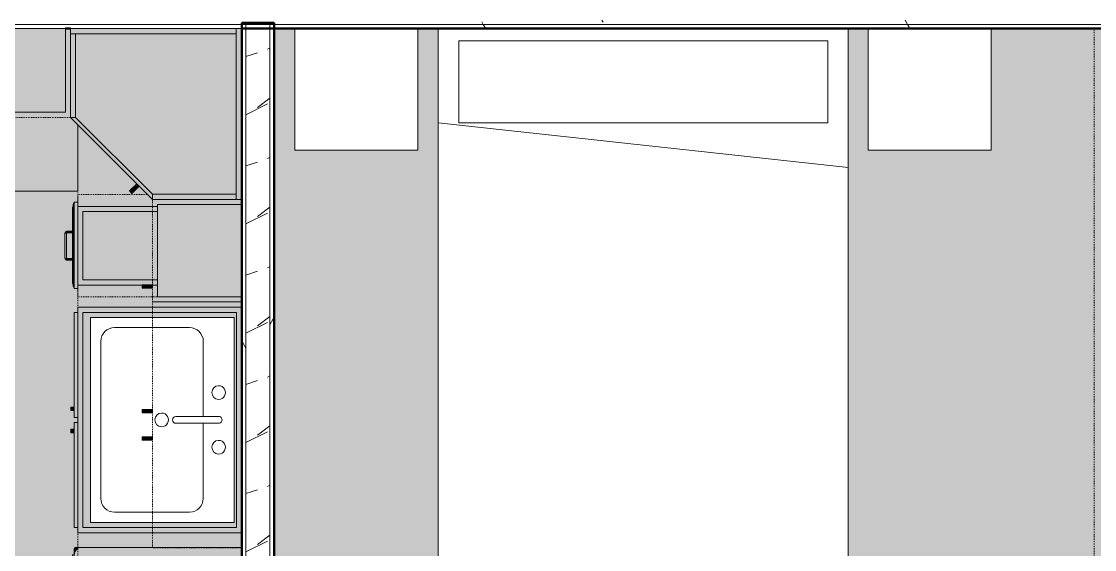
# Model space of a CAD drawing. Header units: inches. Extents: x -4218 to -1814, y 9706 to 12426.
# Drawn here: x -3713.7 to -3556.7, y 10470.9 to 10548.2 of the extents above; entities that cross this region are included whole.
import ezdxf

# ---------------------------------------------------------------- set-up
doc = ezdxf.new("R2010")
doc.units = ezdxf.units.IN
doc.header["$MEASUREMENT"] = 0
doc.linetypes.add('Dash', pattern=[0.25, 0.125, -0.125])
for name, color, linetype, lineweight in [('0-1', 7, 'Continuous', 5), ('0-2', 10, 'Continuous', 13), ('A-AREA-PATT-3', 7, 'Continuous', 9), ('A-WALL', 113, 'Continuous', 13), ('A-WALL-2', 250, 'Continuous', 50), ('A-WALL-3', 10, 'Continuous', 13), ('A-WALL-PATT-1', 7, 'Continuous', 9), ('A-WALL-PATT-2', 55, 'Continuous', 9), ('A-WALL-PATT-6', 111, 'Continuous', 9), ('I-FURN-1', 7, 'Continuous', 9), ('I-FURN-HDLN-1', 7, 'Dash', 9), ('I-WALL-3', 2, 'Continuous', 50), ('P-SANR-FIXT-2', 7, 'Continuous', 9), ('Q-CASE', 31, 'Continuous', 9), ('Q-CASE-1', 9, 'Continuous', 9), ('Q-CASE-3', 7, 'Continuous', 9), ('Q-CASE-4', 7, 'Dash', 9), ('Q-CASE-HDLN-1', 7, 'Dash', 9), ('Q-CASE-HDLN-2', 31, 'Continuous', 9), ('Q-SPCQ-1', 7, 'Continuous', 9), ('Q-SPCQ-2', 55, 'Continuous', 9)]:
    doc.layers.add(name, color=color, linetype=linetype, lineweight=lineweight)
pattern_1 = [(0, (0, 0), (30.72, 7.68), [1.267, -21.773, 1.267, -21.773, -122.88]), (0, (0, 0), (30.72, 7.68), [-46.08, 1.267, -44.813, 1.267, -21.773, -53.76]), (0, (0, 0), (30.72, 7.68), [-115.2, 1.267, -14.093, 1.267, -37.133]), (120, (11.52, 3.84), (-22.011075, 22.7643004), [1.267, -21.773, 1.267, -21.773, -122.88]), (120, (11.52, 3.84), (-22.011075, 22.7643004), [-46.08, 1.267, -44.813, 1.267, -21.773, -53.76]), (120, (11.52, 3.84), (-22.011075, 22.7643004), [-115.2, 1.267, -14.093, 1.267, -37.133]), (240, (15.36, 19.2), (-8.708925, -30.4443004), [1.267, -21.773, 1.267, -21.773, -122.88]), (240, (15.36, 19.2), (-8.708925, -30.4443004), [-46.08, 1.267, -44.813, 1.267, -21.773, -53.76]), (240, (15.36, 19.2), (-8.708925, -30.4443004), [-115.2, 1.267, -14.093, 1.267, -37.133])]

# ---------------------------------------------------------------- blocks, each defined once
blk = doc.blocks.new('OD_CW_Countertop - OD_CW_Countertop-2394213-FLOOR PLAN - 2ND FLOOR')
at = {"layer": 'Q-CASE-HDLN-1'}
for p, q in [((0.74, 0), (99.78, 0)), ((0.74, -24), (0.74, -22))]:
    blk.add_line(p, q, dxfattribs=at)
blk = doc.blocks.new('Sink Kitchen-Single - 30_ x 21_-1372827-FLOOR PLAN - 2ND FLOOR')
at = {"layer": 'P-SANR-FIXT-2'}
for p, q in [((-14.38, 10.41), (15.62, 10.41)), ((-14.38, -10.59), (-14.38, 10.41)), ((15.62, 10.41), (15.62, -10.59)), ((-10.88, 8.91), (12.12, 8.91)), ((-12.88, -4.09), (-12.88, 6.91)), ((14.12, 6.91), (14.12, -4.09)), ((0.12, -8.34), (0.12, -2.09)), ((1.12, -8.34), (1.12, -2.09)), ((0.12, -6.09), (-10.88, -6.09)), ((12.12, -6.09), (1.12, -6.09)), ((15.62, -10.59), (-14.38, -10.59))]:
    blk.add_line(p, q, dxfattribs=at)
for centre, radius, start, end in [((-10.88, 6.91), 2, 90, 180), ((12.12, 6.91), 2, 360, 90), ((0.62, 0), 1, 360, 180), ((0.62, 0), 1, 180, 0), ((0.62, -2.09), 0.5, 360, 180), ((-10.88, -4.09), 2, 180, 270), ((12.12, -4.09), 2, 270, 0), ((-3.38, -8.34), 1, 360, 180), ((4.62, -8.34), 1, 0, 180), ((-3.38, -8.34), 1, 180, 0), ((0.62, -8.34), 0.5, 180, 0), ((4.62, -8.34), 1, 180, 0)]:
    blk.add_arc(centre, radius, start, end, dxfattribs=at)
blk = doc.blocks.new('Dishwasher_15404 - 34_ counter-V100-FLOOR PLAN - 2ND FLOOR')
at = {"layer": 'Q-SPCQ-2'}
h = blk.add_hatch(color=256, dxfattribs=at)
h.paths.add_polyline_path([(15.44, 0), (14.69, 0), (14.69, -4.68), (2.44, -4.68), (2.44, 0), (2.38, 0), (2.38, -24), (26.08, -23.96), (26.34, -23.86), (26.56, -23.69), (26.73, -23.46), (26.86, -23.07), (26.87, -22.91), (26.87, -0.15), (26.68, 0), (16.44, 0)], flags=0)
h.paths.add_polyline_path([(16.94, -2.95), (16.94, -3.43), (15.44, -3.43), (15.44, -2.95), (16.44, -2.95)], flags=0)
h.paths.add_polyline_path([(14.69, -6.18), (14.69, -22.68), (2.44, -22.68), (2.44, -6.18), (6.65, -6.18)], flags=0)
h.paths.add_polyline_path([(16.94, -7.43), (16.94, -7.92), (15.44, -7.92), (15.44, -7.43), (16.44, -7.43)], flags=0)
for points in [[(26.87, -1.09), (26.87, -22.91), (27.12, -22.91), (27.12, -1.09)], [(27.12, -4.82), (27.12, -5.81), (27.37, -5.81), (27.37, -4.82)], [(27.12, -5.81), (27.12, -6.79), (27.37, -6.76), (27.37, -5.81)], [(27.12, -16.15), (27.12, -16.74), (27.37, -16.74), (27.37, -16.15)], [(27.12, -17.33), (27.12, -17.92), (27.37, -17.92), (27.37, -17.33)], [(27.12, -18.51), (27.12, -19.1), (27.37, -19.1), (27.37, -18.51)], [(27.12, -19.69), (27.12, -20.28), (27.37, -20.28), (27.37, -19.69)], [(26.87, -22.93), (26.84, -23.21), (26.68, -23.53), (26.56, -23.69), (26.3, -23.87), (26.08, -23.96), (25.8, -24), (26.68, -24), (26.82, -23.94), (26.87, -23.71), (26.87, -23.07)]]:
    blk.add_hatch(color=256, dxfattribs=at).paths.add_polyline_path(points, flags=0)
at = {"layer": 'Q-SPCQ-1'}
for p, q in [((2.44, 0), (2.38, 0)), ((26.68, 0), (14.69, 0)), ((26.87, -22.93), (26.87, -0.2)), ((27.12, -1.09), (26.87, -1.09)), ((27.12, -1.09), (27.12, -22.91)), ((27.37, -4.82), (27.12, -4.82)), ((27.37, -4.82), (27.37, -5.81)), ((27.37, -5.81), (27.37, -6.79)), ((27.12, -6.79), (27.37, -6.79)), ((27.37, -16.15), (27.12, -16.15)), ((27.12, -16.74), (27.37, -16.74)), ((27.37, -16.15), (27.37, -16.74)), ((27.37, -17.33), (27.12, -17.33)), ((27.12, -17.92), (27.37, -17.92)), ((27.37, -18.51), (27.12, -18.51)), ((27.37, -17.33), (27.37, -17.92)), ((27.37, -18.51), (27.37, -19.1)), ((27.12, -19.1), (27.37, -19.1)), ((27.37, -19.69), (27.12, -19.69)), ((27.12, -20.28), (27.37, -20.28)), ((27.37, -19.69), (27.37, -20.28)), ((27.12, -22.91), (26.87, -22.91)), ((26.87, -23.8), (26.87, -22.93)), ((2.38, -24), (25.8, -24)), ((25.8, -24), (26.68, -24))]:
    blk.add_line(p, q, dxfattribs=at)
for centre, radius, start, end in [((26.68, -0.2), 0.197, 360, 90), ((26.68, -0.2), 0.197, 15, 90), ((25.8, -22.93), 1.07, 270, 0), ((26.68, -23.8), 0.197, 270, 0)]:
    blk.add_arc(centre, radius, start, end, dxfattribs=at)
blk = doc.blocks.new('OD_CW_Countertop - OD_CW_Countertop-2394246-FLOOR PLAN - 2ND FLOOR')
at = {"layer": 'Q-CASE-HDLN-1'}
for p, q in [((0.74, -9.71), (0.74, 0)), ((0.74, 0), (19.24, 0)), ((49.24, 0), (110.41, 0))]:
    blk.add_line(p, q, dxfattribs=at)
blk = doc.blocks.new('Bed-Standard - Queen 60_ x 79_-V104-FLOOR PLAN - 2ND FLOOR')
at = {"layer": 'I-FURN-1'}
for p, q in [((-19.31, 41.3), (40.69, 41.3)), ((-19.31, -37.48), (-19.31, 41.3)), ((40.69, 41.3), (40.69, -37.48)), ((40.69, -23.7), (-19.31, -17.13)), ((-16.31, -23.7), (37.69, -23.7)), ((-16.31, -35.7), (-16.31, -23.7)), ((37.69, -35.7), (37.69, -23.7)), ((-16.31, -35.7), (37.69, -35.7))]:
    blk.add_line(p, q, dxfattribs=at)
at = {"layer": 'I-FURN-HDLN-1'}
for p, q in [((-55.31, 77.3), (64.69, 77.3)), ((-55.31, -37.48), (-55.31, 77.3))]:
    blk.add_line(p, q, dxfattribs=at)
blk = doc.blocks.new('Table-Night Stand - 18_ x 18_ x 24_-V105-FLOOR PLAN - 2ND FLOOR')
at = {"layer": 'I-FURN-1'}
for p, q in [((0.15, 0), (18.15, 0)), ((0.15, -17.78), (0.15, 0)), ((18.15, 0), (18.15, -17.78))]:
    blk.add_line(p, q, dxfattribs=at)
blk = doc.blocks.new('Base_Unit_4_drawer_12137 - 15_-2364154-FLOOR PLAN - 2ND FLOOR')
at = {"layer": 'Q-CASE'}
for points in [[(6.49, -23.25), (6.47, -12.31), (5.74, -12.31), (5.74, -23.25), (-4.26, -23.25), (-4.26, -12.31), (-5.01, -12.31), (-5.01, -24), (6.49, -24)], [(5.74, -21), (5.74, -12.31), (-4.26, -12.31), (-4.26, -23.25), (5.74, -23.25)], [(6.99, -24.54), (6.99, -24), (-5.64, -24.04), (-5.64, -24.54), (6.51, -24.54)], [(6.99, -24.54), (-5.53, -24.56), (-5.34, -24.59), (6.88, -24.56)], [(6.77, -24.59), (-5.42, -24.59), (-5.26, -24.67), (-4.44, -24.67), (6.69, -24.64)], [(6.51, -24.67), (-4.97, -24.7), (-4.89, -24.75), (6.24, -24.75), (6.42, -24.68), (6.51, -24.67)], [(-1.14, -25.5), (-1.17, -24.75), (-1.38, -24.75), (-1.35, -25.5), (-1.15, -25.5)], [(2.86, -25.17), (2.83, -24.75), (2.62, -24.75), (2.65, -25.5), (2.86, -25.5)], [(-1.01, -25.78), (-1.05, -25.69), (-1.32, -25.5), (-1.26, -25.77), (-1.01, -25.81)], [(2.49, -25.63), (2.49, -25.63), (-1.01, -25.66), (-1.01, -25.88), (2.49, -25.84), (2.49, -25.64)], [(2.8, -25.5), (2.68, -25.53), (2.49, -25.81), (2.76, -25.75), (2.78, -25.64)]]:
    blk.add_hatch(color=256, dxfattribs=at).paths.add_polyline_path(points, flags=0)
at = {"layer": 'Q-CASE-HDLN-1'}
for p, q in [((-6.76, -0.06), (-6.76, 0)), ((8.24, -24), (8.24, 0)), ((-6.76, -24), (-6.76, -13.79)), ((8.24, -24), (-6.76, -24))]:
    blk.add_line(p, q, dxfattribs=at)
at = {"layer": 'Q-CASE-HDLN-2'}
for p, q in [((-5.01, -12.31), (-5.01, -24)), ((-4.26, -23.25), (-4.26, -12.31)), ((5.74, -12.31), (5.74, -23.25)), ((6.49, -13.06), (6.49, -12.31)), ((6.49, -24), (6.49, -14.56)), ((5.74, -23.25), (-4.26, -23.25)), ((-5.64, -24), (6.99, -24)), ((-5.64, -24), (-5.64, -24.54)), ((-5.64, -24.54), (6.99, -24.54)), ((6.77, -24.59), (-5.42, -24.59)), ((-5.19, -24.67), (6.54, -24.67)), ((-1.38, -24.75), (-4.89, -24.75)), ((-1.39, -24.75), (-1.39, -25.5)), ((-1.39, -24.75), (-1.39, -25.5)), ((-1.39, -24.75), (-1.39, -25.5)), ((-1.39, -24.75), (-1.39, -25.5)), ((-1.39, -24.75), (-1.14, -24.75)), ((-1.38, -24.75), (-1.39, -24.75)), ((-1.14, -25.5), (-1.14, -24.75)), ((-1.14, -25.5), (-1.14, -24.75)), ((-1.14, -25.5), (-1.14, -24.75)), ((-1.14, -25.5), (-1.14, -24.75)), ((-1.14, -24.75), (-1.14, -24.75)), ((2.62, -24.75), (-1.14, -24.75)), ((2.61, -24.75), (2.61, -25.5)), ((2.61, -24.75), (2.61, -25.5)), ((2.61, -24.75), (2.61, -25.5)), ((2.61, -24.75), (2.61, -25.5)), ((2.62, -24.75), (2.61, -24.75)), ((2.61, -24.75), (2.86, -24.75)), ((2.86, -25.5), (2.86, -24.75)), ((2.86, -25.5), (2.86, -24.75)), ((2.86, -25.5), (2.86, -24.75)), ((2.86, -25.5), (2.86, -24.75)), ((2.86, -24.75), (2.86, -24.75)), ((6.24, -24.75), (2.86, -24.75)), ((6.99, -24), (6.99, -24.54)), ((2.49, -25.63), (-1.01, -25.63)), ((-1.01, -25.88), (2.49, -25.88))]:
    blk.add_line(p, q, dxfattribs=at)
at = {"layer": 'Q-CASE-HDLN-2', "flags": 128}
for points in [[(-1.39, -25.5), (-1.39, -25.51), (-1.39, -25.53), (-1.38, -25.54), (-1.38, -25.56), (-1.38, -25.57), (-1.38, -25.59), (-1.37, -25.6), (-1.37, -25.62), (-1.36, -25.63), (-1.36, -25.65), (-1.35, -25.66), (-1.34, -25.67), (-1.34, -25.69), (-1.33, -25.7), (-1.32, -25.71), (-1.31, -25.72), (-1.3, -25.74), (-1.29, -25.75), (-1.28, -25.76)], [(-1.39, -25.5), (-1.39, -25.51), (-1.39, -25.53), (-1.38, -25.54), (-1.38, -25.56), (-1.38, -25.57), (-1.38, -25.59), (-1.37, -25.6), (-1.37, -25.62), (-1.36, -25.63), (-1.36, -25.65), (-1.35, -25.66), (-1.34, -25.67), (-1.34, -25.69), (-1.33, -25.7), (-1.32, -25.71), (-1.31, -25.72), (-1.3, -25.74), (-1.29, -25.75), (-1.28, -25.76)], [(-1.39, -25.5), (-1.39, -25.51), (-1.39, -25.53), (-1.38, -25.54), (-1.38, -25.56), (-1.38, -25.57), (-1.38, -25.59), (-1.37, -25.6), (-1.37, -25.62), (-1.36, -25.63), (-1.36, -25.65), (-1.35, -25.66), (-1.34, -25.67), (-1.34, -25.69), (-1.33, -25.7), (-1.32, -25.71), (-1.31, -25.72), (-1.3, -25.74), (-1.29, -25.75), (-1.28, -25.76)], [(-1.39, -25.5), (-1.39, -25.51), (-1.39, -25.53), (-1.38, -25.54), (-1.38, -25.56), (-1.38, -25.57), (-1.38, -25.59), (-1.37, -25.6), (-1.37, -25.62), (-1.36, -25.63), (-1.36, -25.65), (-1.35, -25.66), (-1.34, -25.67), (-1.34, -25.69), (-1.33, -25.7), (-1.32, -25.71), (-1.31, -25.72), (-1.3, -25.74), (-1.29, -25.75), (-1.28, -25.76), (-1.27, -25.77), (-1.26, -25.78), (-1.25, -25.79), (-1.24, -25.8), (-1.23, -25.81), (-1.21, -25.82), (-1.2, -25.82), (-1.19, -25.83), (-1.18, -25.84), (-1.16, -25.84), (-1.15, -25.85), (-1.13, -25.85), (-1.12, -25.86), (-1.11, -25.86), (-1.09, -25.87), (-1.08, -25.87), (-1.06, -25.87), (-1.05, -25.87), (-1.03, -25.87), (-1.02, -25.88), (-1.01, -25.88)], [(-1.26, -25.78), (-1.25, -25.79), (-1.24, -25.8), (-1.23, -25.81), (-1.21, -25.82), (-1.2, -25.82), (-1.19, -25.83), (-1.18, -25.84), (-1.16, -25.84), (-1.15, -25.85), (-1.13, -25.85), (-1.12, -25.86), (-1.11, -25.86), (-1.09, -25.87), (-1.08, -25.87), (-1.06, -25.87), (-1.05, -25.87), (-1.03, -25.87), (-1.02, -25.88), (-1.01, -25.88)], [(-1.26, -25.78), (-1.25, -25.79), (-1.24, -25.8), (-1.23, -25.81), (-1.21, -25.82), (-1.2, -25.82), (-1.19, -25.83), (-1.18, -25.84), (-1.16, -25.84), (-1.15, -25.85), (-1.13, -25.85), (-1.12, -25.86), (-1.11, -25.86), (-1.09, -25.87), (-1.08, -25.87), (-1.06, -25.87), (-1.05, -25.87), (-1.03, -25.87), (-1.02, -25.88), (-1.01, -25.88)], [(-1.26, -25.78), (-1.25, -25.79), (-1.24, -25.8), (-1.23, -25.81), (-1.21, -25.82), (-1.2, -25.82), (-1.19, -25.83), (-1.18, -25.84), (-1.16, -25.84), (-1.15, -25.85), (-1.13, -25.85), (-1.12, -25.86), (-1.11, -25.86), (-1.09, -25.87), (-1.08, -25.87), (-1.06, -25.87), (-1.05, -25.87), (-1.03, -25.87), (-1.02, -25.88), (-1.01, -25.88)], [(-1.01, -25.63), (-1.02, -25.63), (-1.02, -25.62), (-1.03, -25.62), (-1.03, -25.62), (-1.04, -25.62), (-1.04, -25.62), (-1.05, -25.62), (-1.05, -25.62), (-1.06, -25.62), (-1.06, -25.62), (-1.07, -25.61), (-1.07, -25.61), (-1.07, -25.61), (-1.08, -25.61), (-1.08, -25.6), (-1.09, -25.6), (-1.09, -25.6), (-1.09, -25.59), (-1.1, -25.59), (-1.1, -25.59), (-1.11, -25.58), (-1.11, -25.58), (-1.11, -25.58), (-1.11, -25.57), (-1.12, -25.57), (-1.12, -25.56), (-1.12, -25.56), (-1.12, -25.55), (-1.13, -25.55), (-1.13, -25.55), (-1.13, -25.54), (-1.13, -25.54), (-1.13, -25.53), (-1.13, -25.53), (-1.14, -25.52), (-1.14, -25.52), (-1.14, -25.51), (-1.14, -25.51), (-1.14, -25.5), (-1.14, -25.5)], [(-1.01, -25.63), (-1.02, -25.63), (-1.02, -25.62), (-1.03, -25.62), (-1.03, -25.62), (-1.04, -25.62), (-1.04, -25.62), (-1.05, -25.62), (-1.05, -25.62), (-1.06, -25.62), (-1.06, -25.62), (-1.07, -25.61), (-1.07, -25.61), (-1.07, -25.61), (-1.08, -25.61), (-1.08, -25.6), (-1.09, -25.6), (-1.09, -25.6), (-1.09, -25.59), (-1.1, -25.59), (-1.1, -25.59), (-1.11, -25.58), (-1.11, -25.58), (-1.11, -25.58), (-1.11, -25.57), (-1.12, -25.57), (-1.12, -25.56), (-1.12, -25.56), (-1.12, -25.55), (-1.13, -25.55), (-1.13, -25.55), (-1.13, -25.54), (-1.13, -25.54), (-1.13, -25.53), (-1.13, -25.53), (-1.14, -25.52), (-1.14, -25.52), (-1.14, -25.51), (-1.14, -25.51), (-1.14, -25.5), (-1.14, -25.5)], [(-1.01, -25.63), (-1.02, -25.63), (-1.02, -25.62), (-1.03, -25.62), (-1.03, -25.62), (-1.04, -25.62), (-1.04, -25.62), (-1.05, -25.62), (-1.05, -25.62), (-1.06, -25.62), (-1.06, -25.62), (-1.07, -25.61), (-1.07, -25.61), (-1.07, -25.61), (-1.08, -25.61), (-1.08, -25.6), (-1.09, -25.6), (-1.09, -25.6), (-1.09, -25.59), (-1.1, -25.59), (-1.1, -25.59), (-1.11, -25.58), (-1.11, -25.58), (-1.11, -25.58), (-1.11, -25.57), (-1.12, -25.57), (-1.12, -25.56), (-1.12, -25.56), (-1.12, -25.55), (-1.13, -25.55), (-1.13, -25.55), (-1.13, -25.54), (-1.13, -25.54), (-1.13, -25.53), (-1.13, -25.53), (-1.14, -25.52), (-1.14, -25.52), (-1.14, -25.51), (-1.14, -25.51), (-1.14, -25.5), (-1.14, -25.5)], [(-1.01, -25.63), (-1.02, -25.63), (-1.02, -25.62), (-1.03, -25.62), (-1.03, -25.62), (-1.04, -25.62), (-1.04, -25.62), (-1.05, -25.62), (-1.05, -25.62), (-1.06, -25.62), (-1.06, -25.62), (-1.07, -25.61), (-1.07, -25.61), (-1.07, -25.61), (-1.08, -25.61), (-1.08, -25.6), (-1.09, -25.6), (-1.09, -25.6), (-1.09, -25.59), (-1.1, -25.59), (-1.1, -25.59), (-1.11, -25.58), (-1.11, -25.58), (-1.11, -25.58), (-1.11, -25.57), (-1.12, -25.57), (-1.12, -25.56), (-1.12, -25.56), (-1.12, -25.55), (-1.13, -25.55), (-1.13, -25.55), (-1.13, -25.54), (-1.13, -25.54), (-1.13, -25.53), (-1.13, -25.53), (-1.14, -25.52), (-1.14, -25.52), (-1.14, -25.51), (-1.14, -25.51), (-1.14, -25.5), (-1.14, -25.5)], [(2.61, -25.5), (2.61, -25.5), (2.61, -25.51), (2.61, -25.51), (2.61, -25.52), (2.61, -25.52), (2.61, -25.53), (2.61, -25.53), (2.61, -25.54), (2.6, -25.54), (2.6, -25.55), (2.6, -25.55), (2.6, -25.56), (2.6, -25.56), (2.59, -25.57), (2.59, -25.57), (2.59, -25.57), (2.58, -25.58), (2.58, -25.58), (2.58, -25.59), (2.57, -25.59), (2.57, -25.59), (2.57, -25.6), (2.56, -25.6), (2.56, -25.6), (2.56, -25.61), (2.55, -25.61), (2.55, -25.61), (2.54, -25.61), (2.54, -25.61), (2.53, -25.62), (2.53, -25.62), (2.52, -25.62), (2.52, -25.62), (2.51, -25.62), (2.51, -25.62), (2.5, -25.62), (2.5, -25.62), (2.49, -25.63), (2.49, -25.63)], [(2.61, -25.5), (2.61, -25.5), (2.61, -25.51), (2.61, -25.51), (2.61, -25.52), (2.61, -25.52), (2.61, -25.53), (2.61, -25.53), (2.61, -25.54), (2.6, -25.54), (2.6, -25.55), (2.6, -25.55), (2.6, -25.56), (2.6, -25.56), (2.59, -25.57), (2.59, -25.57), (2.59, -25.57), (2.58, -25.58), (2.58, -25.58), (2.58, -25.59), (2.57, -25.59), (2.57, -25.59), (2.57, -25.6), (2.56, -25.6), (2.56, -25.6), (2.56, -25.61), (2.55, -25.61), (2.55, -25.61), (2.54, -25.61), (2.54, -25.61), (2.53, -25.62), (2.53, -25.62), (2.52, -25.62), (2.52, -25.62), (2.51, -25.62), (2.51, -25.62), (2.5, -25.62), (2.5, -25.62), (2.49, -25.63), (2.49, -25.63)], [(2.61, -25.5), (2.61, -25.5), (2.61, -25.51), (2.61, -25.51), (2.61, -25.52), (2.61, -25.52), (2.61, -25.53), (2.61, -25.53), (2.61, -25.54), (2.6, -25.54), (2.6, -25.55), (2.6, -25.55), (2.6, -25.56), (2.6, -25.56), (2.59, -25.57), (2.59, -25.57), (2.59, -25.57), (2.58, -25.58), (2.58, -25.58), (2.58, -25.59), (2.57, -25.59), (2.57, -25.59), (2.57, -25.6), (2.56, -25.6), (2.56, -25.6), (2.56, -25.61), (2.55, -25.61), (2.55, -25.61), (2.54, -25.61), (2.54, -25.61), (2.53, -25.62), (2.53, -25.62), (2.52, -25.62), (2.52, -25.62), (2.51, -25.62), (2.51, -25.62), (2.5, -25.62), (2.5, -25.62), (2.49, -25.63), (2.49, -25.63)], [(2.49, -25.88), (2.5, -25.87), (2.52, -25.87), (2.53, -25.87), (2.55, -25.87), (2.56, -25.87), (2.58, -25.86), (2.59, -25.86), (2.61, -25.86), (2.62, -25.85), (2.63, -25.85), (2.65, -25.84), (2.66, -25.83), (2.67, -25.83), (2.69, -25.82), (2.7, -25.81), (2.71, -25.8), (2.72, -25.79), (2.73, -25.78), (2.75, -25.77), (2.76, -25.76), (2.77, -25.75), (2.78, -25.74), (2.79, -25.73), (2.79, -25.72), (2.8, -25.7), (2.81, -25.69), (2.82, -25.68), (2.83, -25.66), (2.83, -25.65), (2.84, -25.64), (2.84, -25.62), (2.85, -25.61), (2.85, -25.59), (2.85, -25.58), (2.86, -25.56), (2.86, -25.55), (2.86, -25.53), (2.86, -25.52), (2.86, -25.5), (2.86, -25.5)], [(2.61, -25.5), (2.61, -25.5), (2.61, -25.51), (2.61, -25.51), (2.61, -25.52), (2.61, -25.52), (2.61, -25.53), (2.61, -25.53), (2.61, -25.54), (2.6, -25.54), (2.6, -25.55), (2.6, -25.55), (2.6, -25.56), (2.6, -25.56), (2.59, -25.57), (2.59, -25.57), (2.59, -25.57), (2.58, -25.58), (2.58, -25.58), (2.58, -25.59), (2.57, -25.59), (2.57, -25.59), (2.57, -25.6), (2.56, -25.6), (2.56, -25.6), (2.56, -25.61), (2.55, -25.61), (2.55, -25.61), (2.54, -25.61), (2.54, -25.61), (2.53, -25.62), (2.53, -25.62), (2.52, -25.62), (2.52, -25.62), (2.51, -25.62), (2.51, -25.62), (2.5, -25.62), (2.5, -25.62), (2.49, -25.63), (2.49, -25.63), (2.49, -25.63)], [(2.49, -25.88), (2.5, -25.87), (2.52, -25.87), (2.53, -25.87), (2.55, -25.87), (2.56, -25.87), (2.58, -25.86), (2.59, -25.86), (2.61, -25.86), (2.62, -25.85), (2.63, -25.85), (2.65, -25.84), (2.66, -25.83), (2.67, -25.83), (2.69, -25.82), (2.7, -25.81), (2.71, -25.8), (2.72, -25.79), (2.73, -25.78), (2.75, -25.77)], [(2.49, -25.88), (2.5, -25.87), (2.52, -25.87), (2.53, -25.87), (2.55, -25.87), (2.56, -25.87), (2.58, -25.86), (2.59, -25.86), (2.61, -25.86), (2.62, -25.85), (2.63, -25.85), (2.65, -25.84), (2.66, -25.83), (2.67, -25.83), (2.69, -25.82), (2.7, -25.81), (2.71, -25.8), (2.72, -25.79), (2.73, -25.78), (2.75, -25.77)], [(2.49, -25.88), (2.5, -25.87), (2.52, -25.87), (2.53, -25.87), (2.55, -25.87), (2.56, -25.87), (2.58, -25.86), (2.59, -25.86), (2.61, -25.86), (2.62, -25.85), (2.63, -25.85), (2.65, -25.84), (2.66, -25.83), (2.67, -25.83), (2.69, -25.82), (2.7, -25.81), (2.71, -25.8), (2.72, -25.79), (2.73, -25.78), (2.75, -25.77)], [(2.77, -25.75), (2.78, -25.74), (2.79, -25.73), (2.79, -25.72), (2.8, -25.7), (2.81, -25.69), (2.82, -25.68), (2.83, -25.66), (2.83, -25.65), (2.84, -25.64), (2.84, -25.62), (2.85, -25.61), (2.85, -25.59), (2.85, -25.58), (2.86, -25.56), (2.86, -25.55), (2.86, -25.53), (2.86, -25.52), (2.86, -25.5), (2.86, -25.5)], [(2.77, -25.75), (2.78, -25.74), (2.79, -25.73), (2.79, -25.72), (2.8, -25.7), (2.81, -25.69), (2.82, -25.68), (2.83, -25.66), (2.83, -25.65), (2.84, -25.64), (2.84, -25.62), (2.85, -25.61), (2.85, -25.59), (2.85, -25.58), (2.86, -25.56), (2.86, -25.55), (2.86, -25.53), (2.86, -25.52), (2.86, -25.5), (2.86, -25.5)], [(2.77, -25.75), (2.78, -25.74), (2.79, -25.73), (2.79, -25.72), (2.8, -25.7), (2.81, -25.69), (2.82, -25.68), (2.83, -25.66), (2.83, -25.65), (2.84, -25.64), (2.84, -25.62), (2.85, -25.61), (2.85, -25.59), (2.85, -25.58), (2.86, -25.56), (2.86, -25.55), (2.86, -25.53), (2.86, -25.52), (2.86, -25.5), (2.86, -25.5)]]:
    blk.add_lwpolyline(points, dxfattribs=at)
at = {"layer": 'Q-CASE-HDLN-2'}
for points in [[(-5.42, -24.59), (-5.46, -24.58), (-5.53, -24.55), (-5.6, -24.54), (-5.64, -24.54)], [(-5.16, -24.67), (-5.19, -24.67), (-5.26, -24.67), (-5.34, -24.64), (-5.4, -24.61), (-5.42, -24.59)], [(-5.26, -24.67), (-5.23, -24.67), (-5.19, -24.67), (-5.16, -24.67)], [(-5.16, -24.67), (-5.19, -24.67), (-5.23, -24.67), (-5.26, -24.67)], [(-5.26, -24.67), (-5.23, -24.67), (-5.19, -24.67), (-5.16, -24.67)], [(-5.16, -24.67), (-5.19, -24.67), (-5.23, -24.67), (-5.26, -24.67)], [(-5.26, -24.67), (-5.23, -24.67), (-5.19, -24.67), (-5.16, -24.67)], [(-4.89, -24.75), (-4.91, -24.73), (-4.97, -24.7), (-5.03, -24.68), (-5.07, -24.68)], [(6.42, -24.68), (6.38, -24.68), (6.32, -24.7), (6.26, -24.73), (6.24, -24.75)], [(6.77, -24.59), (6.75, -24.61), (6.69, -24.64), (6.61, -24.67), (6.54, -24.67), (6.51, -24.67)], [(6.61, -24.67), (6.58, -24.67), (6.55, -24.67), (6.51, -24.67)], [(6.61, -24.67), (6.58, -24.67), (6.54, -24.67), (6.51, -24.67)], [(6.61, -24.67), (6.58, -24.67), (6.55, -24.67), (6.51, -24.67)], [(6.61, -24.67), (6.58, -24.67), (6.54, -24.67), (6.51, -24.67)], [(6.61, -24.67), (6.58, -24.67), (6.55, -24.67), (6.51, -24.67)], [(6.99, -24.54), (6.95, -24.54), (6.88, -24.55), (6.8, -24.58), (6.77, -24.59)]]:
    blk.add_open_spline(points, degree=3, dxfattribs=at)
blk = doc.blocks.new('Vanity Cabinet-Double Door - 33_-V106-FLOOR PLAN - 2ND FLOOR')
at = {"layer": 'Q-CASE-1'}
for points in [[(-15.01, -23.25), (-15.01, -0.75), (-15.76, 0), (-15.76, -24)], [(17.24, 0), (-15.76, 0), (-15.01, -0.75), (16.49, -0.75)], [(17.24, -0.75), (17.24, 0), (16.49, -0.75), (16.49, -23.25), (17.24, -24), (17.24, -19.04)], [(17.24, -24), (16.49, -23.25), (-15.01, -23.25), (-15.76, -24), (10.28, -24)], [(0.36, -24.5), (0.36, -24), (-15.01, -24), (-15.01, -24.5), (0.22, -24.5)], [(-0.64, -24.5), (-1.14, -24.5), (-1.14, -25), (-0.64, -25)], [(16.49, -24.5), (16.49, -24), (1.11, -24), (1.11, -24.5), (10.28, -24.5)], [(2.61, -24.5), (2.11, -24.5), (2.11, -25), (2.61, -25)]]:
    blk.add_hatch(color=256, dxfattribs=at).paths.add_polyline_path(points, flags=0)
h = blk.add_hatch(color=256, dxfattribs=at)
h.paths.add_polyline_path([(16.49, -23.25), (16.49, -0.75), (-15.01, -0.75), (-15.01, -23.25), (10.28, -23.25)], flags=0)
h.paths.add_polyline_path([(15.74, -22.12), (-14.26, -22.12), (-14.26, -1.12), (15.74, -1.12), (15.74, -19.04)], flags=0)
at = {"layer": 'Q-CASE-3'}
for p, q in [((-15.76, -24), (-15.76, 0)), ((-15.76, 0), (-15.76, -24)), ((17.24, 0), (17.24, -24)), ((17.24, -24), (17.24, 0)), ((-15.01, -0.75), (-15.01, -23.25)), ((16.49, -0.75), (-15.01, -0.75)), ((16.49, -23.25), (16.49, -0.75)), ((-15.01, -23.25), (16.49, -23.25)), ((17.24, -24), (-15.76, -24)), ((-15.76, -24), (17.24, -24)), ((-15.01, -24), (-15.01, -24.5)), ((0.36, -24.5), (-15.01, -24.5)), ((-1.14, -25), (-1.14, -24.5)), ((-0.64, -25), (-1.14, -25)), ((-0.64, -24.5), (-0.64, -25)), ((0.36, -24.5), (0.36, -24)), ((1.11, -24), (1.11, -24.5)), ((16.49, -24.5), (1.11, -24.5)), ((2.11, -25), (2.11, -24.5)), ((2.61, -25), (2.11, -25)), ((2.61, -24.5), (2.61, -25)), ((16.49, -24.5), (16.49, -24))]:
    blk.add_line(p, q, dxfattribs=at)
blk = doc.blocks.new('Base Cabinet-Single Door - 18_-2394739-FLOOR PLAN - 2ND FLOOR')
at = {"layer": 'Q-CASE-4'}
for p, q in [((-8.26, 24), (-8.26, 14.29)), ((9.74, 24), (-8.26, 24)), ((9.74, 15.82), (9.74, 24)), ((9.74, 14.71), (9.74, 14.83))]:
    blk.add_line(p, q, dxfattribs=at)
blk = doc.blocks.new('300 Series Wall Hung Cabinet_302 - 18_ x 36_-2359323-FLOOR PLAN - 2ND FLOOR')
at = {"layer": 'Q-CASE-1'}
for points in [[(-1.76, 13.19), (-1.76, 14.69), (-2.25, 14.69), (-2.25, 13.19)], [(2.24, 13.19), (2.24, 14.69), (1.75, 14.69), (1.75, 13.19)]]:
    blk.add_hatch(color=256, dxfattribs=at).paths.add_polyline_path(points, flags=0)
at = {"layer": 'Q-CASE-3'}
for p, q in [((-1.76, 14.69), (-2.25, 14.69)), ((-2.25, 14.69), (-2.25, 13.19)), ((-1.76, 13.19), (-1.76, 14.69)), ((2.24, 14.69), (1.75, 14.69)), ((1.75, 14.69), (1.75, 13.19)), ((2.24, 13.19), (2.24, 14.69)), ((-1.76, 13.19), (-2.25, 13.19)), ((2.24, 13.19), (1.75, 13.19))]:
    blk.add_line(p, q, dxfattribs=at)
at = {"layer": 'Q-CASE-4'}
for p, q in [((-18, 0.19), (-18, 13.19)), ((-18, 13.19), (18, 13.19)), ((18, 13.19), (18, 0.19)), ((18, 0.19), (-18, 0.19))]:
    blk.add_line(p, q, dxfattribs=at)
blk = doc.blocks.new('308 - 308-2356161-FLOOR PLAN - 2ND FLOOR')
at = {"layer": 'Q-CASE'}
blk.add_hatch(color=256, dxfattribs=at).paths.add_polyline_path([(0, 25.19), (-12, 13.19), (-11.25, 13.19), (0, 24.44)], flags=0)
at = {"layer": 'Q-CASE-1'}
for points in [[(0.75, 25.19), (0, 25.19), (0, 24.44), (12.25, 24.44), (12.25, 25.19)], [(12.25, 25.19), (12.25, 0.94), (13, 0.94), (13, 25.19)], [(0, 24.44), (-11.25, 13.19), (-11.25, 0.94), (12.25, 0.94), (12.25, 24.44)], [(-10.76, 16.55), (-11.11, 16.2), (-10.05, 15.14), (-9.7, 15.49), (-10.2, 15.99)], [(-11.25, 13.19), (-12, 13.19), (-12, 0.94), (-11.25, 0.94), (-11.25, 11.54)], [(0, 0.94), (-12, 0.94), (-12, 0.19), (13, 0.19), (13, 0.94), (12.25, 0.94)]]:
    blk.add_hatch(color=256, dxfattribs=at).paths.add_polyline_path(points, flags=0)
at = {"layer": 'Q-CASE'}
for p, q in [((0, 25.19), (-12, 13.19)), ((0, 24.44), (0, 25.19)), ((-11.25, 13.19), (0, 24.44)), ((-12, 13.19), (-11.25, 13.19))]:
    blk.add_line(p, q, dxfattribs=at)
at = {"layer": 'Q-CASE-3'}
for p, q in [((0, 25.19), (0, 24.44)), ((12.25, 25.19), (0, 25.19)), ((12.25, 24.44), (12.25, 25.19)), ((13, 25.19), (12.25, 25.19)), ((12.25, 25.19), (12.25, 0.94)), ((13, 0.94), (13, 25.19)), ((0, 24.44), (-11.25, 13.19)), ((12.25, 24.44), (0, 24.44)), ((0, 24.44), (12.25, 24.44)), ((12.25, 0.94), (12.25, 24.44)), ((-10.76, 16.55), (-11.11, 16.2)), ((-11.11, 16.2), (-10.05, 15.14)), ((-9.7, 15.49), (-10.76, 16.55)), ((-12, 13.19), (-12, 0.94)), ((-11.25, 13.19), (-12, 13.19)), ((-11.25, 13.19), (-11.25, 0.94)), ((-11.25, 0.94), (-11.25, 13.19)), ((-12, 0.94), (-11.25, 0.94)), ((13, 0.94), (-12, 0.94)), ((-12, 0.94), (-12, 0.19)), ((-12, 0.19), (13, 0.19)), ((-11.25, 0.94), (12.25, 0.94)), ((12.25, 0.94), (13, 0.94)), ((13, 0.19), (13, 0.94))]:
    blk.add_line(p, q, dxfattribs=at)
blk = doc.blocks.new('300 Series Wall Hung Cabinet_301 - 15_-2215564-FLOOR PLAN - 2ND FLOOR')
at = {"layer": 'Q-CASE-1'}
for points in [[(-5.01, 13.19), (-5.01, 14.69), (-5.5, 14.69), (-5.5, 13.19)], [(6.75, 0.19), (6.75, 12.44), (-6.75, 12.44), (-6.75, 0.19)]]:
    blk.add_hatch(color=256, dxfattribs=at).paths.add_polyline_path(points, flags=0)
at = {"layer": 'Q-CASE-3'}
for p, q in [((-5.01, 14.69), (-5.5, 14.69)), ((-5.5, 14.69), (-5.5, 13.19)), ((-5.01, 13.19), (-5.01, 14.69)), ((-5.01, 13.19), (-5.5, 13.19)), ((6.75, 12.44), (-6.75, 12.44)), ((-6.75, 12.44), (-6.75, 0.19)), ((6.75, 0.19), (6.75, 12.44)), ((-6.75, 0.19), (6.75, 0.19))]:
    blk.add_line(p, q, dxfattribs=at)
at = {"layer": 'Q-CASE-4'}
for p, q in [((-7.5, 0.19), (-7.5, 13.19)), ((-7.5, 13.19), (7.5, 13.19)), ((7.5, 13.19), (7.5, 0.19)), ((7.5, 0.19), (-7.5, 0.19))]:
    blk.add_line(p, q, dxfattribs=at)
blk = doc.blocks.new('300 Series Wall Hung Cabinet_301 - 15_-2216209-FLOOR PLAN - 2ND FLOOR')
at = {"layer": 'Q-CASE-1'}
for points in [[(-6.75, -0.19), (-6.75, -12.44), (6.75, -12.44), (6.75, -0.19)], [(-5.5, -13.19), (-5.5, -14.69), (-5.01, -14.69), (-5.01, -13.19)]]:
    blk.add_hatch(color=256, dxfattribs=at).paths.add_polyline_path(points, flags=0)
at = {"layer": 'Q-CASE-3'}
for p, q in [((6.75, -0.19), (-6.75, -0.19)), ((-6.75, -0.19), (-6.75, -12.44)), ((6.75, -12.44), (6.75, -0.19)), ((-6.75, -12.44), (6.75, -12.44)), ((-5.5, -13.19), (-5.01, -13.19)), ((-5.5, -13.19), (-5.5, -14.69)), ((-5.01, -14.69), (-5.01, -13.19)), ((-5.5, -14.69), (-5.01, -14.69))]:
    blk.add_line(p, q, dxfattribs=at)
at = {"layer": 'Q-CASE-4'}
for p, q in [((7.5, -0.19), (-7.5, -0.19)), ((-7.5, -0.19), (-7.5, -13.19)), ((7.5, -13.19), (7.5, -0.19)), ((-7.5, -13.19), (7.5, -13.19))]:
    blk.add_line(p, q, dxfattribs=at)
blk = doc.blocks.new('CTR - 1st Phase - Unit Layouts_rvt-1-FLOOR PLAN - 2ND FLOOR')
at = {"layer": 'A-WALL-PATT-1'}
h = blk.add_hatch(dxfattribs=at)
h.set_pattern_fill('FP_1', color=256, style=0, pattern_type=2)
h.set_pattern_definition(pattern_1)
h.paths.add_polyline_path([(-3680.87, 10398.34), (-3680.87, 10547.19), (-3681.49, 10547.19), (-3681.49, 10398.34)], flags=0)
h = blk.add_hatch(dxfattribs=at)
h.set_pattern_fill('FP_1', color=256, style=0, pattern_type=2)
h.set_pattern_definition(pattern_1)
h.paths.add_polyline_path([(-3676.74, 10398.34), (-3676.74, 10425.09), (-3677.37, 10425.09), (-3677.37, 10398.34)], flags=0)
h.paths.add_polyline_path([(-3676.74, 10428.59), (-3676.74, 10547.19), (-3677.37, 10547.19), (-3677.37, 10428.59), (-3676.91, 10428.59)], flags=0)
at = {"layer": 'A-WALL-PATT-2'}
h = blk.add_hatch(dxfattribs=at)
h.set_pattern_fill('FP_2', color=256, style=0, pattern_type=2)
h.set_pattern_definition([(216.87, (6.397, 15.994), (47.9809429, 31.9870857), [7.997, -71.971]), (206.565, (15.994, 11.196), (-15.993714, -15.9941327), [17.881, -17.881]), (198.435, (15.994, 3.199), (-31.9867405, -15.9938803), [10.115, -40.461])])
h.paths.add_polyline_path([(-3677.37, 10397.71), (-3677.37, 10548.04), (-3680.87, 10548.04), (-3680.87, 10397.71), (-3677.38, 10397.71)], flags=0)
at = {"layer": 'A-WALL-2'}
for p, q in [((-3681.49, 10548.04), (-3681.49, 10398.34)), ((-3676.74, 10548.04), (-3681.49, 10548.04)), ((-3676.74, 10429.96), (-3676.74, 10548.04))]:
    blk.add_line(p, q, dxfattribs=at)
at = {"layer": 'A-WALL-3'}
for p, q in [((-3680.87, 10398.34), (-3680.87, 10548.04)), ((-3677.37, 10428.59), (-3677.37, 10548.04))]:
    blk.add_line(p, q, dxfattribs=at)
at = {"layer": '0-2'}
blk.add_blockref('300 Series Wall Hung Cabinet_301 - 15_-2216209-FLOOR PLAN - 2ND FLOOR', (-3714.05, 10547.38), dxfattribs=at)
for name, p, rotation in [('308 - 308-2356161-FLOOR PLAN - 2ND FLOOR', (-3681.37, 10534.19), 90), ('Bed-Standard - Queen 60_ x 79_-V104-FLOOR PLAN - 2ND FLOOR', (-3612.05, 10509.71), 180), ('Table-Night Stand - 18_ x 18_ x 24_-V105-FLOOR PLAN - 2ND FLOOR', (-3655.59, 10529.41), 180), ('Table-Night Stand - 18_ x 18_ x 24_-V105-FLOOR PLAN - 2ND FLOOR', (-3571.66, 10529.41), 180), ('OD_CW_Countertop - OD_CW_Countertop-2394246-FLOOR PLAN - 2ND FLOOR', (-3704.75, 10523.41), 180), ('Base Cabinet-Single Door - 18_-2394739-FLOOR PLAN - 2ND FLOOR', (-3713.75, 10547.41), 180), ('OD_CW_Countertop - OD_CW_Countertop-2394213-FLOOR PLAN - 2ND FLOOR', (-3705.49, 10433.35), 89.99999999998896), ('Base_Unit_4_drawer_12137 - 15_-2364154-FLOOR PLAN - 2ND FLOOR', (-3681.49, 10516.15), 269.9999999999887), ('300 Series Wall Hung Cabinet_301 - 15_-2215564-FLOOR PLAN - 2ND FLOOR', (-3681.37, 10514.69), 90), ('Vanity Cabinet-Double Door - 33_-V106-FLOOR PLAN - 2ND FLOOR', (-3681.49, 10490.65), 269.9999999999887), ('300 Series Wall Hung Cabinet_302 - 18_ x 36_-2359323-FLOOR PLAN - 2ND FLOOR', (-3681.37, 10489.19), 90), ('Sink Kitchen-Single - 30_ x 21_-1372827-FLOOR PLAN - 2ND FLOOR', (-3693.21, 10489.3), 90.00000000000156), ('Dishwasher_15404 - 34_ counter-V100-FLOOR PLAN - 2ND FLOOR', (-3679.12, 10447.25), 180)]:
    blk.add_blockref(name, p, dxfattribs=dict(at, rotation=rotation))

msp = doc.modelspace()

# ---------------------------------------------------------------- hatches: boundary and pattern name
at = {"layer": 'A-AREA-PATT-3'}
h = msp.add_hatch(color=256, dxfattribs=at)
h.paths.add_polyline_path([(-3505.92374, 10356.0894), (-3541.92374, 10356.0894), (-3541.92374, 10357.8394), (-3505.92374, 10357.8394), (-3505.92374, 10356.7144)], flags=0)
h.paths.add_polyline_path([(-3829.53624, 10352.5894), (-3824.34725, 10352.5894), (-3824.34725, 10358.56195), (-3819.59725, 10358.56195), (-3819.59725, 10352.5894), (-3813.10752, 10352.5894), (-3813.10752, 10367.7144), (-3795.10752, 10367.7144), (-3795.10752, 10363.7144), (-3759.10752, 10363.7144), (-3759.10752, 10367.7144), (-3741.10752, 10367.7144), (-3741.10752, 10352.5894), (-3505.92374, 10352.5894), (-3505.92374, 10356.0894), (-3503.98624, 10356.0894), (-3503.98624, 10356.7144), (-3501.92374, 10356.7144), (-3501.92374, 10391.4644), (-3503.98624, 10391.4644), (-3503.98624, 10392.0894), (-3505.92374, 10392.0894), (-3505.93842, 10414.0394), (-3554.09874, 10414.0394), (-3554.09874, 10418.7894), (-3551.98463, 10418.7894), (-3551.98463, 10423.37044), (-3547.23463, 10423.37044), (-3547.23463, 10418.7894), (-3487.92374, 10418.7894), (-3487.92374, 10436.7661), (-3488.09874, 10436.63181), (-3488.70169, 10436.38206), (-3489.34874, 10436.29688), (-3500.8507, 10436.29688), (-3501.71021, 10436.41003), (-3502.51114, 10436.74179), (-3503.19891, 10437.26954), (-3503.72666, 10437.95731), (-3504.0635, 10438.79688), (-3504.17157, 10439.61775), (-3504.17157, 10452.48192), (-3504.01332, 10453.48192), (-3503.70266, 10454.23192), (-3503.14645, 10454.95679), (-3502.42157, 10455.513), (-3501.57744, 10455.86266), (-3500.67157, 10455.98192), (-3489.34874, 10455.98192), (-3488.70169, 10455.89673), (-3488.09874, 10455.64698), (-3487.92374, 10455.5127), (-3487.92374, 10479.74208), (-3491.69996, 10479.74208), (-3492.66438, 10479.86905), (-3493.56307, 10480.2413), (-3494.33479, 10480.83347), (-3494.92696, 10481.60519), (-3495.29921, 10482.50389), (-3495.42618, 10483.4683), (-3495.42618, 10484.85664), (-3498.44996, 10484.50892), (-3499.44996, 10483.31717), (-3500.44996, 10482.75041), (-3501.44996, 10482.48246), (-3502.45376, 10482.30546), (-3503.44996, 10482.2183), (-3505.44235, 10482.39262), (-3507.44996, 10482.93055), (-3509.44996, 10483.65849), (-3511.44996, 10484.59111), (-3513.44996, 10485.97854), (-3514.44996, 10486.97854), (-3514.94996, 10487.84457), (-3515.44996, 10489.2183), (-3515.44996, 10490.2183), (-3514.94996, 10491.59204), (-3514.44996, 10492.45807), (-3513.44996, 10493.45807), (-3511.44996, 10494.8455), (-3509.44996, 10495.77811), (-3507.44996, 10496.50606), (-3505.44235, 10497.04399), (-3503.44996, 10497.2183), (-3501.95948, 10497.04399), (-3501.44996, 10496.95415), (-3500.44996, 10496.6862), (-3499.44996, 10496.11944), (-3498.44996, 10494.92768), (-3495.42618, 10494.57997), (-3495.42618, 10495.9683), (-3495.29921, 10496.93272), (-3494.92696, 10497.83141), (-3494.33479, 10498.60314), (-3493.56307, 10499.19531), (-3492.66438, 10499.56756), (-3491.69996, 10499.69453), (-3487.92374, 10499.69453), (-3487.92374, 10507.99147), (-3509.48463, 10507.99147), (-3509.48463, 10507.74147), (-3510.7186, 10507.74147), (-3510.7186, 10507.5644), (-3512.2186, 10507.5644), (-3512.2186, 10507.74147), (-3527.48463, 10507.74147), (-3527.48463, 10507.99147), (-3530.48463, 10508.01277), (-3530.48463, 10509.24147), (-3527.48463, 10509.24147), (-3527.48463, 10509.49147), (-3509.48463, 10509.49147), (-3509.48463, 10509.24147), (-3487.92374, 10509.24147), (-3487.92374, 10511.1894), (-3488.48463, 10511.1894), (-3488.47691, 10515.9394), (-3487.92374, 10515.9394), (-3487.92374, 10547.1894), (-3506.48463, 10547.1894), (-3506.48463, 10511.1894), (-3511.23463, 10511.1894), (-3511.23463, 10547.1894), (-3547.23463, 10547.1894), (-3547.23463, 10459.37044), (-3551.98463, 10459.37044), (-3551.98463, 10547.1894), (-3571.80924, 10547.1894), (-3571.80924, 10529.4144), (-3589.80924, 10529.4144), (-3589.80924, 10547.1894), (-3592.74108, 10547.1894), (-3592.74108, 10468.4144), (-3652.74108, 10468.4144), (-3652.74108, 10547.1894), (-3655.74108, 10547.1894), (-3655.74108, 10529.4144), (-3673.74108, 10529.4144), (-3673.74108, 10547.1894), (-3676.74108, 10547.1894), (-3676.72822, 10429.9644), (-3674.24108, 10429.9644), (-3674.24108, 10429.2144), (-3673.99108, 10429.2144), (-3673.99108, 10427.8394), (-3638.99108, 10427.8394), (-3638.99108, 10429.2144), (-3601.74108, 10429.2144), (-3601.74108, 10429.9644), (-3599.24108, 10429.9644), (-3599.23178, 10429.2144), (-3593.94415, 10429.2144), (-3593.94415, 10418.7894), (-3590.09874, 10418.7894), (-3590.09874, 10414.0394), (-3593.94415, 10414.0394), (-3593.94415, 10393.5894), (-3705.49108, 10393.5894), (-3705.49108, 10398.3394), (-3713.49108, 10398.3394), (-3713.49108, 10434.0894), (-3683.49108, 10434.0894), (-3683.49108, 10398.3394), (-3681.49108, 10398.3394), (-3681.49108, 10447.25478), (-3681.55358, 10447.25478), (-3681.55358, 10435.4394), (-3693.80358, 10435.4394), (-3693.80358, 10447.25478), (-3705.79422, 10447.25478), (-3705.99108, 10447.45163), (-3705.99108, 10448.34772), (-3706.24108, 10448.34772), (-3706.24108, 10452.07882), (-3706.49108, 10452.11236), (-3706.49108, 10454.04732), (-3706.24108, 10454.04732), (-3706.24108, 10463.40481), (-3706.49108, 10463.40481), (-3706.49108, 10463.99537), (-3706.24108, 10463.99537), (-3706.24108, 10464.58592), (-3706.49108, 10464.58592), (-3706.49108, 10465.17647), (-3706.24108, 10465.17647), (-3706.24108, 10465.76702), (-3706.49108, 10465.76702), (-3706.49108, 10466.35757), (-3706.24108, 10466.35757), (-3706.24108, 10466.94812), (-3706.49108, 10466.94812), (-3706.49108, 10467.53867), (-3706.24108, 10467.53867), (-3706.24108, 10470.16185), (-3705.99108, 10470.18293), (-3705.96902, 10471.11118), (-3705.93342, 10471.19712), (-3705.79422, 10471.25478), (-3681.49108, 10471.25478), (-3681.49108, 10473.4144), (-3705.49108, 10473.4144), (-3705.49108, 10474.1644), (-3705.99108, 10474.1644), (-3705.99108, 10488.0394), (-3706.49108, 10488.0394), (-3706.49108, 10488.5394), (-3705.99108, 10488.5394), (-3705.99108, 10489.5394), (-3705.49108, 10489.5394), (-3705.49108, 10490.2894), (-3705.99108, 10490.2894), (-3705.99108, 10491.2894), (-3706.49108, 10491.2894), (-3706.49108, 10491.7894), (-3705.99108, 10491.7894), (-3705.99108, 10505.6644), (-3705.49108, 10505.6644), (-3705.49108, 10506.4144), (-3681.49108, 10506.4144), (-3681.49108, 10547.1894), (-3681.55358, 10547.1894), (-3681.55358, 10522.1894), (-3694.55358, 10522.1894), (-3696.50629, 10524.14211), (-3697.56642, 10523.08198), (-3697.91181, 10523.42736), (-3696.85167, 10524.48749), (-3706.55358, 10534.1894), (-3706.55358, 10547.1894), (-3707.30358, 10547.1894), (-3707.30358, 10534.9394), (-3720.80358, 10534.9394), (-3720.80358, 10547.1894), (-3721.55358, 10547.1894), (-3721.55358, 10532.70121), (-3723.99108, 10532.70121), (-3723.99108, 10532.5831), (-3721.55358, 10532.5831), (-3721.55358, 10531.59006), (-3723.99108, 10531.59006), (-3723.99108, 10523.4144), (-3753.99108, 10523.4144), (-3753.99108, 10534.9394), (-3765.80358, 10534.9394), (-3765.80358, 10547.1894), (-3767.30358, 10547.1894), (-3767.30358, 10534.9394), (-3780.80358, 10534.9394), (-3780.80358, 10547.1894), (-3782.30358, 10547.1894), (-3782.30358, 10534.9394), (-3795.80358, 10534.9394), (-3795.80358, 10547.1894), (-3797.30358, 10547.1894), (-3797.30358, 10534.9394), (-3810.80358, 10534.9394), (-3810.80358, 10547.1894), (-3815.16124, 10547.1894), (-3815.16124, 10515.5644), (-3820.53624, 10515.5644), (-3820.53624, 10520.3144), (-3819.91124, 10520.3144), (-3819.91124, 10547.1894), (-3851.84874, 10547.1894), (-3851.84874, 10520.3144), (-3850.53624, 10520.3144), (-3850.53624, 10515.5644), (-3851.84874, 10515.5644), (-3851.84874, 10396.5894), (-3819.59725, 10396.5894), (-3819.59725, 10413.7144), (-3759.59725, 10413.7144), (-3759.59725, 10383.7144), (-3819.59725, 10383.7144), (-3819.59725, 10388.56195), (-3824.34725, 10388.56195), (-3824.34725, 10391.8394), (-3851.84874, 10391.8394), (-3851.84874, 10391.2644), (-3829.53624, 10391.2644), (-3829.53624, 10363.3894), (-3851.84874, 10363.3894), (-3851.84874, 10352.5894), (-3834.87461, 10352.5894)], flags=0)
h.paths.add_polyline_path([(-3636.99108, 10398.3394), (-3598.69415, 10398.3394), (-3598.69415, 10424.4644), (-3599.24108, 10424.4644), (-3599.24108, 10423.7144), (-3601.74108, 10423.7144), (-3601.74108, 10424.4644), (-3601.99108, 10424.4644), (-3601.99108, 10427.8394), (-3636.99108, 10427.8394), (-3636.99108, 10426.4644), (-3673.99108, 10426.4644), (-3673.99108, 10424.4644), (-3674.24108, 10424.4644), (-3674.24108, 10423.7144), (-3676.74108, 10423.7144), (-3676.74108, 10398.3394), (-3638.99108, 10398.3394)], flags=0)
h.paths.add_polyline_path([(-3513.59874, 10410.4144), (-3513.59874, 10410.73999), (-3512.09874, 10410.73999), (-3512.09874, 10410.4144)], flags=0)
h.paths.add_polyline_path([(-3548.5809, 10410.4144), (-3549.86476, 10410.4144), (-3549.86476, 10410.59147), (-3551.09874, 10410.59147), (-3551.09874, 10410.84147), (-3593.09874, 10410.86277), (-3593.09874, 10412.09147), (-3551.09874, 10412.09147), (-3551.09874, 10412.34147), (-3515.09874, 10412.32812), (-3515.09874, 10412.09147), (-3512.09874, 10412.07017), (-3512.09874, 10410.84147), (-3515.09874, 10410.84147), (-3515.09874, 10410.59147), (-3548.36476, 10410.59147), (-3548.36476, 10410.4144)], flags=0)
h.paths.add_polyline_path([(-3820.22225, 10428.35835), (-3834.96459, 10428.35835), (-3834.96459, 10429.35835), (-3840.96459, 10429.35835), (-3840.96459, 10464.35835), (-3756.96459, 10464.35835), (-3756.96459, 10429.35835), (-3762.96459, 10429.35835), (-3762.96459, 10428.35835), (-3819.59725, 10428.35835)], flags=0)
h.paths.add_polyline_path([(-3706.66482, 10438.63404), (-3706.99108, 10438.66639), (-3706.99108, 10438.69228), (-3707.25895, 10438.75478), (-3707.32946, 10439.00478), (-3707.36608, 10439.00478), (-3707.32946, 10442.50478), (-3707.30358, 10442.50478), (-3707.21108, 10442.77801), (-3706.99108, 10442.84317), (-3706.99108, 10442.87552), (-3706.24108, 10442.84317), (-3706.24108, 10442.63404), (-3706.99108, 10442.66639), (-3707.02034, 10442.72116), (-3707.15269, 10442.50478), (-3707.11608, 10442.50478), (-3707.15269, 10439.00478), (-3707.20846, 10438.97638), (-3706.99108, 10438.84317), (-3706.99108, 10438.87552), (-3706.24108, 10438.84317), (-3706.24108, 10438.63404)], flags=0)
h.paths.add_polyline_path([(-3530.48463, 10507.5644), (-3530.48463, 10507.88999), (-3528.98463, 10507.88999), (-3528.98463, 10507.5644)], flags=0)
h.paths.add_polyline_path([(-3681.55358, 10507.9394), (-3693.80358, 10507.9394), (-3693.80358, 10509.6644), (-3694.55358, 10509.6644), (-3694.55358, 10509.1894), (-3696.05283, 10509.1894), (-3696.05283, 10509.6644), (-3705.49108, 10509.6644), (-3705.49108, 10509.1644), (-3706.03415, 10509.1644), (-3706.08339, 10509.38078), (-3706.15645, 10509.54662), (-3706.19406, 10509.82891), (-3706.24108, 10509.9144), (-3706.24108, 10513.29366), (-3706.99108, 10513.32601), (-3706.99108, 10513.3519), (-3707.25895, 10513.4144), (-3707.32946, 10513.6644), (-3707.36608, 10513.6644), (-3707.32946, 10517.1644), (-3707.30358, 10517.1644), (-3707.21108, 10517.43762), (-3706.99108, 10517.50278), (-3706.99108, 10517.53514), (-3706.24108, 10517.53514), (-3706.24108, 10521.0394), (-3706.16724, 10521.21867), (-3706.12977, 10521.49443), (-3706.04662, 10521.67844), (-3706.03415, 10521.7894), (-3705.49108, 10521.7894), (-3705.49108, 10521.1644), (-3693.80358, 10521.1644), (-3693.80358, 10521.4394), (-3681.55358, 10521.4394), (-3681.55358, 10510.53757)], flags=0)
h.paths.add_polyline_path([(-3706.99108, 10513.44675), (-3706.99108, 10513.53514), (-3706.24108, 10513.53514), (-3706.24108, 10517.29366), (-3706.99108, 10517.32601), (-3707.02034, 10517.38078), (-3707.15269, 10517.1644), (-3707.11608, 10517.1644), (-3707.15269, 10513.6644), (-3707.20846, 10513.636), (-3707.02438, 10513.47575)], flags=0)
h.paths.add_polyline_path([(-3835.60253, 10519.4769), (-3848.53624, 10519.4769), (-3848.53624, 10545.4769), (-3823.53624, 10545.4769), (-3823.53624, 10519.4769)], flags=0)
h.paths.add_polyline_path([(-3778.29755, 10521.5394), (-3781.74108, 10521.57601), (-3781.74108, 10521.6019), (-3782.0143, 10521.6944), (-3782.07946, 10521.9144), (-3782.11182, 10521.9144), (-3782.07946, 10522.6644), (-3781.87033, 10522.6644), (-3781.90269, 10521.9144), (-3781.95746, 10521.88513), (-3781.74108, 10521.75278), (-3781.74108, 10521.7894), (-3778.24108, 10521.75278), (-3778.21268, 10521.69701), (-3778.07946, 10521.9144), (-3778.11182, 10521.9144), (-3778.07946, 10522.6644), (-3777.87033, 10522.6644), (-3777.90269, 10521.9144), (-3777.92858, 10521.9144), (-3777.99108, 10521.64652), (-3778.24108, 10521.57601), (-3778.24108, 10521.5394)], flags=0)
h.paths.add_polyline_path([(-3796.6846, 10521.5394), (-3796.74108, 10521.57601), (-3796.74108, 10521.6019), (-3797.00895, 10521.6644), (-3797.07946, 10521.9144), (-3797.11182, 10521.9144), (-3797.07946, 10522.6644), (-3796.87033, 10522.6644), (-3796.90269, 10521.9144), (-3796.92858, 10521.87977), (-3796.74108, 10521.7269), (-3796.74108, 10521.7894), (-3793.24108, 10521.75278), (-3793.20645, 10521.7269), (-3793.05358, 10521.9144), (-3793.11182, 10521.9144), (-3793.07946, 10522.6644), (-3792.87033, 10522.6644), (-3792.90269, 10521.9144), (-3792.92858, 10521.9144), (-3792.97591, 10521.64923), (-3793.24108, 10521.57601), (-3793.24108, 10521.5394), (-3796.39096, 10521.5394)], flags=0)
h.paths.add_polyline_path([(-3761.84362, 10521.5394), (-3765.24108, 10521.57601), (-3765.24108, 10521.6019), (-3765.50895, 10521.6644), (-3765.57946, 10521.9144), (-3765.61182, 10521.9144), (-3765.57946, 10522.6644), (-3765.37033, 10522.6644), (-3765.40269, 10521.9144), (-3765.42858, 10521.87977), (-3765.24108, 10521.7269), (-3765.24108, 10521.7894), (-3761.74108, 10521.75278), (-3761.70645, 10521.7269), (-3761.55358, 10521.9144), (-3761.61182, 10521.9144), (-3761.57946, 10522.6644), (-3761.37033, 10522.6644), (-3761.40269, 10521.9144), (-3761.42858, 10521.9144), (-3761.47591, 10521.64923), (-3761.74108, 10521.57601), (-3761.74108, 10521.5394)], flags=0)
h.paths.add_polyline_path([(-3809.89096, 10521.5394), (-3810.24108, 10521.57601), (-3810.27709, 10521.60833), (-3810.50895, 10521.6644), (-3810.57946, 10521.9144), (-3810.61182, 10521.9144), (-3810.57946, 10522.6644), (-3810.37033, 10522.6644), (-3810.40269, 10521.9144), (-3810.45746, 10521.88513), (-3810.24108, 10521.75278), (-3810.24108, 10521.7894), (-3806.74108, 10521.75278), (-3806.71268, 10521.69701), (-3806.57946, 10521.9144), (-3806.61182, 10521.9144), (-3806.57946, 10522.6644), (-3806.37033, 10522.6644), (-3806.40269, 10521.9144), (-3806.42858, 10521.9144), (-3806.49108, 10521.64652), (-3806.74108, 10521.57601), (-3806.74108, 10521.5394), (-3807.09119, 10521.5394)], flags=0)
h.paths.add_polyline_path([(-3794.55358, 10532.69014), (-3794.55358, 10534.1894), (-3794.06513, 10534.1894), (-3794.06513, 10532.69014)], flags=0)
h.paths.add_polyline_path([(-3764.06513, 10532.69014), (-3764.55358, 10532.69014), (-3764.55358, 10534.1894), (-3764.06513, 10534.1894), (-3764.06513, 10533.18895)], flags=0)
h.paths.add_polyline_path([(-3799.04202, 10532.69014), (-3799.04202, 10534.1894), (-3798.55358, 10534.1894), (-3798.55358, 10532.69014)], flags=0)
h.paths.add_polyline_path([(-3719.06513, 10532.69014), (-3719.55358, 10532.69014), (-3719.55358, 10534.1894), (-3719.06513, 10534.1894), (-3719.06513, 10533.18895)], flags=0)
h.paths.add_polyline_path([(-3769.04202, 10532.69014), (-3769.04202, 10534.1894), (-3768.55358, 10534.1894), (-3768.55358, 10532.69014)], flags=0)
at = {"layer": 'A-WALL-PATT-6'}
h = msp.add_hatch(dxfattribs=at)
h.set_pattern_fill('FP_1', color=256, style=0, pattern_type=2)
h.set_pattern_definition(pattern_1)
h.paths.add_polyline_path([(-3694.55358, 10547.8144), (-3680.86608, 10547.8144), (-3680.86608, 10548.0394), (-3677.36608, 10548.0394), (-3677.36608, 10547.8144), (-3551.35963, 10547.8144), (-3551.35963, 10548.0394), (-3547.85963, 10548.0394), (-3547.85963, 10547.8144), (-3487.29874, 10547.8144), (-3487.30176, 10548.4394), (-3852.47374, 10548.4394), (-3852.47374, 10547.8144), (-3700.53353, 10547.8144)], flags=0)
h = msp.add_hatch(dxfattribs=at)
h.set_pattern_fill('FP_1', color=256, style=0, pattern_type=2)
h.set_pattern_definition(pattern_1)
h.paths.add_polyline_path([(-3531.69728, 10547.1894), (-3487.92374, 10547.1894), (-3487.92374, 10547.8144), (-3547.85963, 10547.8144), (-3547.85963, 10547.1894)], flags=0)
h.paths.add_polyline_path([(-3848.53624, 10547.1894), (-3680.86608, 10547.1894), (-3680.86608, 10547.8144), (-3852.47374, 10547.8144), (-3852.47374, 10547.1894)], flags=0)
h.paths.add_polyline_path([(-3592.74108, 10547.1894), (-3551.35963, 10547.1894), (-3551.35963, 10547.8144), (-3677.36608, 10547.8144), (-3677.36608, 10547.1894), (-3599.23178, 10547.1894)], flags=0)

# ---------------------------------------------------------------- linework, layer by layer
at = {"layer": 'A-WALL'}
msp.add_line((-3487.29874, 10547.8144), (-3852.47374, 10547.8144), dxfattribs=at)
at = {"layer": 'I-WALL-3'}
for p, q in [((-3707.30358, 10547.1894), (-3706.55358, 10547.1894)), ((-3681.55358, 10547.1894), (-3487.92374, 10547.1894))]:
    msp.add_line(p, q, dxfattribs=at)

# ---------------------------------------------------------------- block references
at = {"layer": '0-1'}
msp.add_blockref('CTR - 1st Phase - Unit Layouts_rvt-1-FLOOR PLAN - 2ND FLOOR', (0, 0), dxfattribs=at)

doc.saveas('drawing.dxf')
